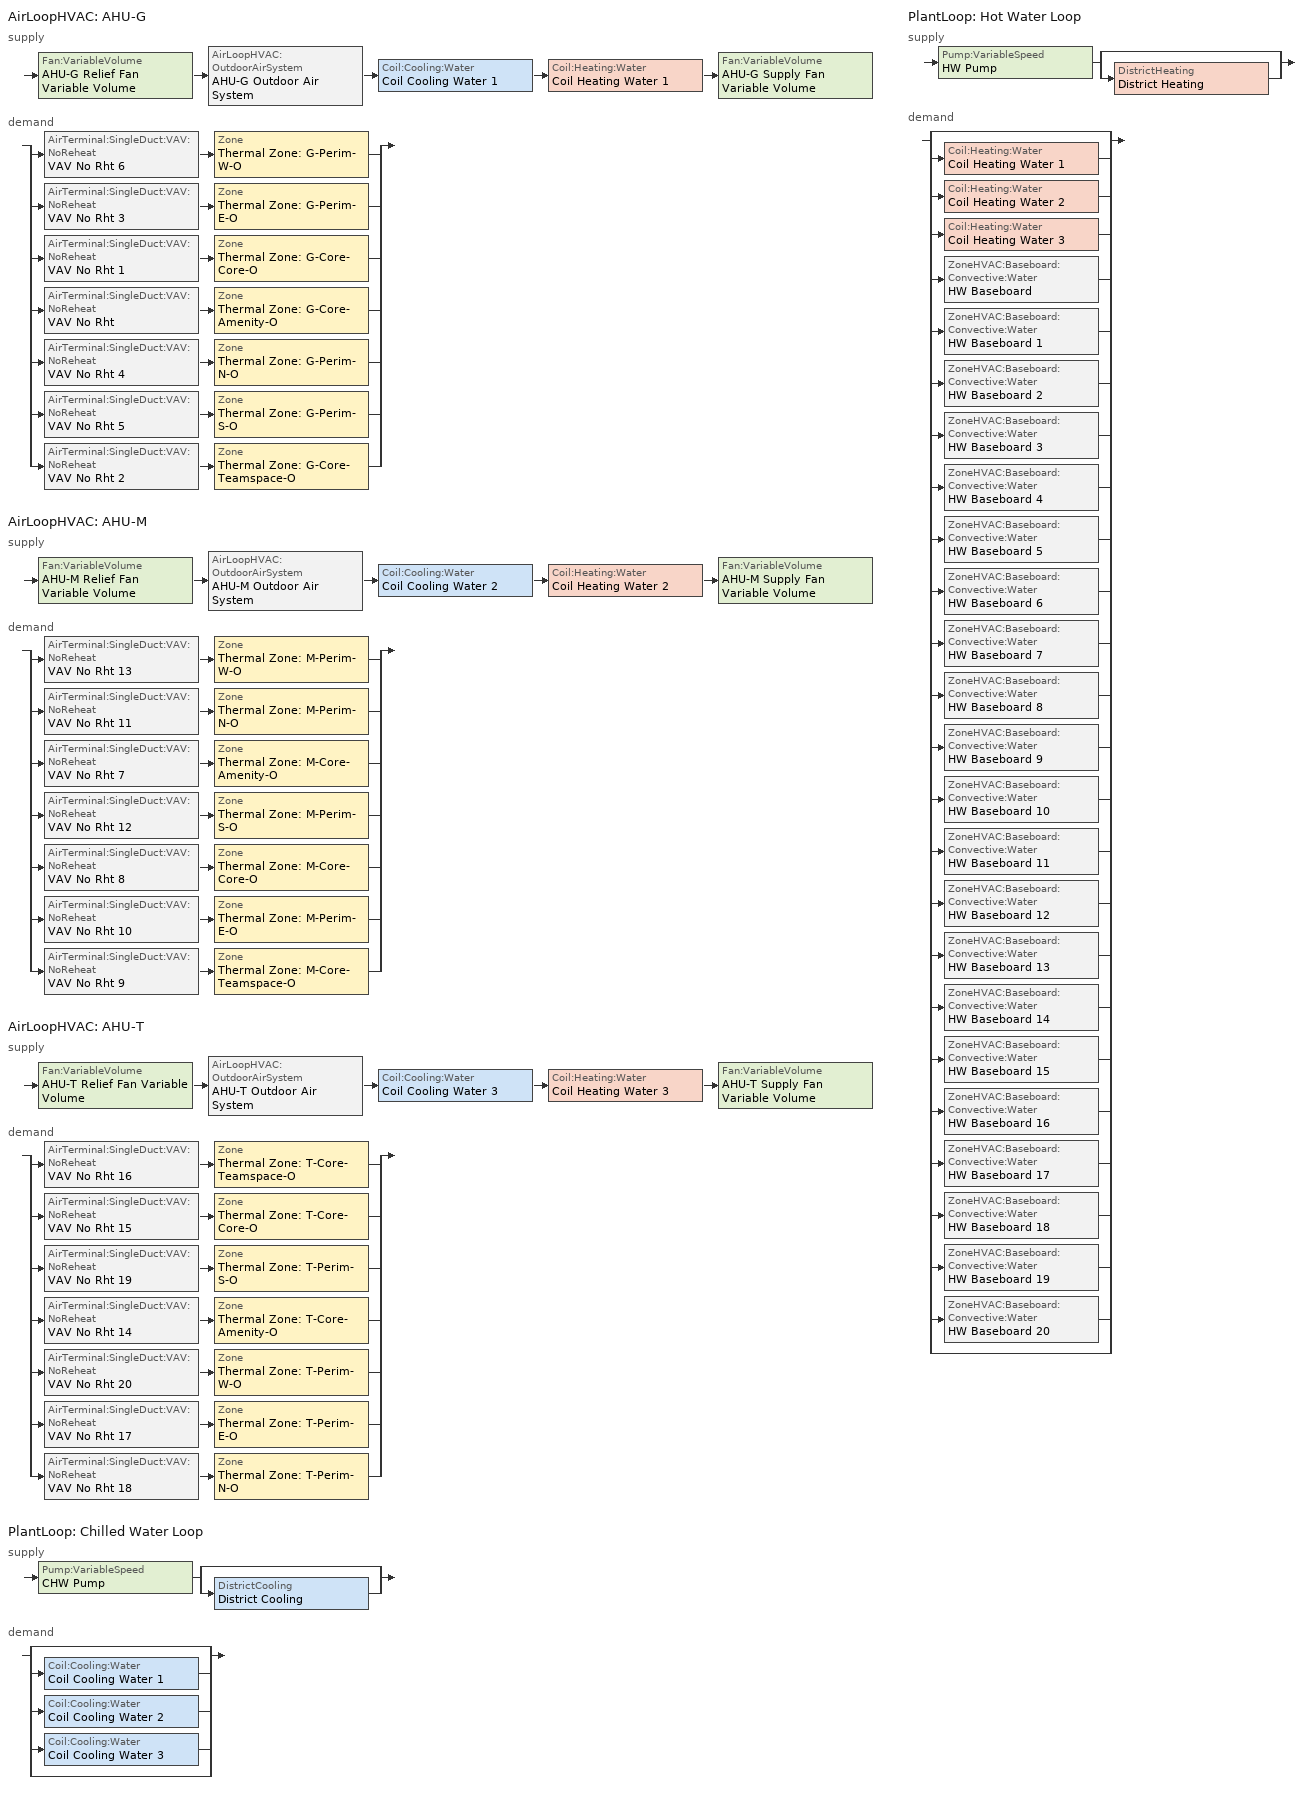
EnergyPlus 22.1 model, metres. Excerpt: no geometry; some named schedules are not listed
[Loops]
AirLoopHVAC 'AHU-G'
 supply: Fan:VariableVolume 'AHU-G Relief Fan Variable Volume' > AirLoopHVAC:OutdoorAirSystem 'AHU-G Outdoor Air System' > Coil:Cooling:Water 'Coil Cooling Water 1' > Coil:Heating:Water 'Coil Heating Water 1' > Fan:VariableVolume 'AHU-G Supply Fan Variable Volume'
 demand: split
  | AirTerminal:SingleDuct:VAV:NoReheat 'VAV No Rht 6' > Zone 'Thermal Zone: G-Perim-W-O'
  | AirTerminal:SingleDuct:VAV:NoReheat 'VAV No Rht 3' > Zone 'Thermal Zone: G-Perim-E-O'
  | AirTerminal:SingleDuct:VAV:NoReheat 'VAV No Rht 1' > Zone 'Thermal Zone: G-Core-Core-O'
  | AirTerminal:SingleDuct:VAV:NoReheat 'VAV No Rht' > Zone 'Thermal Zone: G-Core-Amenity-O'
  | AirTerminal:SingleDuct:VAV:NoReheat 'VAV No Rht 4' > Zone 'Thermal Zone: G-Perim-N-O'
  | AirTerminal:SingleDuct:VAV:NoReheat 'VAV No Rht 5' > Zone 'Thermal Zone: G-Perim-S-O'
  | AirTerminal:SingleDuct:VAV:NoReheat 'VAV No Rht 2' > Zone 'Thermal Zone: G-Core-Teamspace-O'
AirLoopHVAC 'AHU-M'
 supply: Fan:VariableVolume 'AHU-M Relief Fan Variable Volume' > AirLoopHVAC:OutdoorAirSystem 'AHU-M Outdoor Air System' > Coil:Cooling:Water 'Coil Cooling Water 2' > Coil:Heating:Water 'Coil Heating Water 2' > Fan:VariableVolume 'AHU-M Supply Fan Variable Volume'
 demand: split
  | AirTerminal:SingleDuct:VAV:NoReheat 'VAV No Rht 13' > Zone 'Thermal Zone: M-Perim-W-O'
  | AirTerminal:SingleDuct:VAV:NoReheat 'VAV No Rht 11' > Zone 'Thermal Zone: M-Perim-N-O'
  | AirTerminal:SingleDuct:VAV:NoReheat 'VAV No Rht 7' > Zone 'Thermal Zone: M-Core-Amenity-O'
  | AirTerminal:SingleDuct:VAV:NoReheat 'VAV No Rht 12' > Zone 'Thermal Zone: M-Perim-S-O'
  | AirTerminal:SingleDuct:VAV:NoReheat 'VAV No Rht 8' > Zone 'Thermal Zone: M-Core-Core-O'
  | AirTerminal:SingleDuct:VAV:NoReheat 'VAV No Rht 10' > Zone 'Thermal Zone: M-Perim-E-O'
  | AirTerminal:SingleDuct:VAV:NoReheat 'VAV No Rht 9' > Zone 'Thermal Zone: M-Core-Teamspace-O'
AirLoopHVAC 'AHU-T'
 supply: Fan:VariableVolume 'AHU-T Relief Fan Variable Volume' > AirLoopHVAC:OutdoorAirSystem 'AHU-T Outdoor Air System' > Coil:Cooling:Water 'Coil Cooling Water 3' > Coil:Heating:Water 'Coil Heating Water 3' > Fan:VariableVolume 'AHU-T Supply Fan Variable Volume'
 demand: split
  | AirTerminal:SingleDuct:VAV:NoReheat 'VAV No Rht 16' > Zone 'Thermal Zone: T-Core-Teamspace-O'
  | AirTerminal:SingleDuct:VAV:NoReheat 'VAV No Rht 15' > Zone 'Thermal Zone: T-Core-Core-O'
  | AirTerminal:SingleDuct:VAV:NoReheat 'VAV No Rht 19' > Zone 'Thermal Zone: T-Perim-S-O'
  | AirTerminal:SingleDuct:VAV:NoReheat 'VAV No Rht 14' > Zone 'Thermal Zone: T-Core-Amenity-O'
  | AirTerminal:SingleDuct:VAV:NoReheat 'VAV No Rht 20' > Zone 'Thermal Zone: T-Perim-W-O'
  | AirTerminal:SingleDuct:VAV:NoReheat 'VAV No Rht 17' > Zone 'Thermal Zone: T-Perim-E-O'
  | AirTerminal:SingleDuct:VAV:NoReheat 'VAV No Rht 18' > Zone 'Thermal Zone: T-Perim-N-O'
PlantLoop 'Chilled Water Loop'
 supply: Pump:VariableSpeed 'CHW Pump' > split
  | bypass
  | DistrictCooling 'District Cooling'
 demand: split
  | bypass
  | Coil:Cooling:Water 'Coil Cooling Water 1'
  | Coil:Cooling:Water 'Coil Cooling Water 2'
  | Coil:Cooling:Water 'Coil Cooling Water 3'
  | bypass
PlantLoop 'Hot Water Loop'
 supply: Pump:VariableSpeed 'HW Pump' > split
  | bypass
  | DistrictHeating 'District Heating'
 demand: split
  | bypass
  | Coil:Heating:Water 'Coil Heating Water 1'
  | Coil:Heating:Water 'Coil Heating Water 2'
  | Coil:Heating:Water 'Coil Heating Water 3'
  | ZoneHVAC:Baseboard:Convective:Water 'HW Baseboard'
  | ZoneHVAC:Baseboard:Convective:Water 'HW Baseboard 1'
  | ZoneHVAC:Baseboard:Convective:Water 'HW Baseboard 2'
  | ZoneHVAC:Baseboard:Convective:Water 'HW Baseboard 3'
  | ZoneHVAC:Baseboard:Convective:Water 'HW Baseboard 4'
  | ZoneHVAC:Baseboard:Convective:Water 'HW Baseboard 5'
  | ZoneHVAC:Baseboard:Convective:Water 'HW Baseboard 6'
  | ZoneHVAC:Baseboard:Convective:Water 'HW Baseboard 7'
  | ZoneHVAC:Baseboard:Convective:Water 'HW Baseboard 8'
  | ZoneHVAC:Baseboard:Convective:Water 'HW Baseboard 9'
  | ZoneHVAC:Baseboard:Convective:Water 'HW Baseboard 10'
  | ZoneHVAC:Baseboard:Convective:Water 'HW Baseboard 11'
  | ZoneHVAC:Baseboard:Convective:Water 'HW Baseboard 12'
  | ZoneHVAC:Baseboard:Convective:Water 'HW Baseboard 13'
  | ZoneHVAC:Baseboard:Convective:Water 'HW Baseboard 14'
  | ZoneHVAC:Baseboard:Convective:Water 'HW Baseboard 15'
  | ZoneHVAC:Baseboard:Convective:Water 'HW Baseboard 16'
  | ZoneHVAC:Baseboard:Convective:Water 'HW Baseboard 17'
  | ZoneHVAC:Baseboard:Convective:Water 'HW Baseboard 18'
  | ZoneHVAC:Baseboard:Convective:Water 'HW Baseboard 19'
  | ZoneHVAC:Baseboard:Convective:Water 'HW Baseboard 20'
  | bypass
[DesignSpecification:OutdoorAir] Outdoor Air Method=Sum; Outdoor Air Flow per Zone=0; Outdoor Air Flow Air Changes per Hour=0
Name | Outdoor Air Flow per Person | Outdoor Air Flow per Zone Floor Area
90.1-2010 - Office - BreakRoom Ventilation | 0.0424753 | 0.00036576
90.1-2010 - Office - Corridor Ventilation | 0 | 0.0008636
90.1-2010 - Office - OpenOffice Ventilation | 0.0377558 | 0
[Sizing:Zone] Zone Cooling Design Supply Air Temperature Input Method=SupplyAirTemperature; Zone Cooling Design Supply Air Temperature=16.6667; Zone Heating Design Supply Air Temperature Input Method=SupplyAirTemperature; Zone Heating Design Supply Air Temperature=35; Zone Heating Design Supply Air Temperature Difference=11.11; Zone Cooling Design Supply Air Humidity Ratio=0.0085; Zone Heating Design Supply Air Humidity Ratio=0.008; Cooling Design Air Flow Method=DesignDay; Cooling Design Air Flow Rate=0; Cooling Minimum Air Flow per Zone Floor Area=0.000762; Cooling Minimum Air Flow=0; Cooling Minimum Air Flow Fraction=0.25; Heating Design Air Flow Method=DesignDay; Heating Design Air Flow Rate=0; Heating Maximum Air Flow per Zone Floor Area=0.002032; Heating Maximum Air Flow=0.141576; Heating Maximum Air Flow Fraction=0.3; Account for Dedicated Outdoor Air System=Yes; Dedicated Outdoor Air System Control Strategy=ColdSupplyAir; Dedicated Outdoor Air Low Setpoint Temperature for Design=Autosize; Dedicated Outdoor Air High Setpoint Temperature for Design=Autosize
Name | Zone Cooling Design Supply Air Temperature Difference | Design Specification Outdoor Air Object
Thermal Zone: G-Core-Amenity-O; Thermal Zone: M-Core-Amenity-O | 11.11 | 90.1-2010 - Office - BreakRoom Ventilation
Thermal Zone: G-Core-Core-O; Thermal Zone: M-Core-Core-O; Thermal Zone: T-Core-Core-O | 11.11 | 90.1-2010 - Office - Corridor Ventilation
Thermal Zone: G-Core-Teamspace-O; Thermal Zone: G-Perim-E-O; Thermal Zone: G-Perim-N-O; Thermal Zone: G-Perim-S-O; Thermal Zone: G-Perim-W-O; Thermal Zone: M-Core-Teamspace-O; Thermal Zone: M-Perim-E-O; Thermal Zone: M-Perim-N-O; Thermal Zone: M-Perim-S-O; Thermal Zone: M-Perim-W-O; Thermal Zone: T-Core-Teamspace-O; Thermal Zone: T-Perim-E-O; Thermal Zone: T-Perim-N-O; Thermal Zone: T-Perim-S-O; Thermal Zone: T-Perim-W-O | 11.11 | 90.1-2010 - Office - OpenOffice Ventilation
Thermal Zone: T-Core-Amenity-O | 7.22222 | 90.1-2010 - Office - BreakRoom Ventilation
[Sizing:System] Type of Load to Size On=Total; Design Outdoor Air Flow Rate=Autosize; Central Heating Maximum System Air Flow Ratio=0.3; Preheat Design Temperature=7; Preheat Design Humidity Ratio=0.008; Precool Design Temperature=12.8; Precool Design Humidity Ratio=0.008; Central Cooling Design Supply Air Temperature=16.7; Central Heating Design Supply Air Temperature=21.1; Type of Zone Sum to Use=NonCoincident; 100 Outdoor Air in Cooling=Yes; 100 Outdoor Air in Heating=Yes; Central Cooling Design Supply Air Humidity Ratio=0.0085; Central Heating Design Supply Air Humidity Ratio=0.008; Cooling Supply Air Flow Rate Method=DesignDay; Cooling Supply Air Flow Rate=0; Cooling Supply Air Flow Rate Per Floor Area=0.00996765; Cooling Fraction of Autosized Cooling Supply Air Flow Rate=1; Cooling Supply Air Flow Rate Per Unit Cooling Capacity=3.94755e-05; Heating Supply Air Flow Rate Method=DesignDay; Heating Supply Air Flow Rate=0; Heating Supply Air Flow Rate Per Floor Area=0.00996765; Heating Fraction of Autosized Heating Supply Air Flow Rate=1; Heating Fraction of Autosized Cooling Supply Air Flow Rate=1; Heating Supply Air Flow Rate Per Unit Heating Capacity=3.15882e-05; System Outdoor Air Method=ZoneSum; Zone Maximum Outdoor Air Fraction=1; Cooling Design Capacity Method=CoolingDesignCapacity; Cooling Design Capacity=Autosize; Cooling Design Capacity Per Floor Area=234.7; Fraction of Autosized Cooling Design Capacity=1; Heating Design Capacity Method=HeatingDesignCapacity; Heating Design Capacity=Autosize; Heating Design Capacity Per Floor Area=157; Fraction of Autosized Heating Design Capacity=1; Central Cooling Capacity Control Method=OnOff; Occupant Diversity=Autosize
AHU-G; AHU-M; AHU-T
[Sizing:Plant] Sizing Option=Coincident; Zone Timesteps in Averaging Window=1
Name | Loop Type | Design Loop Exit Temperature | Loop Design Temperature Difference | Coincident Sizing Factor Mode
Chilled Water Loop | Cooling | 12.7778 | 2.77778 | GlobalCoolingSizingFactor
Hot Water Loop | Heating | 48.8889 | 11 | GlobalHeatingSizingFactor
[ZoneControl:Thermostat] Temperature Difference Between Cutout And Setpoint=0
Name | Zone or ZoneList | Control Type Schedule | Control 1
Thermal Zone: G-Core-Amenity-O Thermostat | Thermal Zone: G-Core-Amenity-O | Thermal Zone: G-Core-Amenity-O Thermostat Schedule | Thermal Zone: G-Core-Amenity-O Thermostat
Thermal Zone: G-Core-Core-O Thermostat | Thermal Zone: G-Core-Core-O | Thermal Zone: G-Core-Core-O Thermostat Schedule | Thermal Zone: G-Core-Core-O Thermostat
Thermal Zone: G-Core-Teamspace-O Thermostat | Thermal Zone: G-Core-Teamspace-O | Thermal Zone: G-Core-Teamspace-O Thermostat Schedule | Thermal Zone: G-Core-Teamspace-O Thermostat
Thermal Zone: G-Perim-E-O Thermostat | Thermal Zone: G-Perim-E-O | Thermal Zone: G-Perim-E-O Thermostat Schedule | Thermal Zone: G-Perim-E-O Thermostat
Thermal Zone: G-Perim-N-O Thermostat | Thermal Zone: G-Perim-N-O | Thermal Zone: G-Perim-N-O Thermostat Schedule | Thermal Zone: G-Perim-N-O Thermostat
Thermal Zone: G-Perim-S-O Thermostat | Thermal Zone: G-Perim-S-O | Thermal Zone: G-Perim-S-O Thermostat Schedule | Thermal Zone: G-Perim-S-O Thermostat
Thermal Zone: G-Perim-W-O Thermostat | Thermal Zone: G-Perim-W-O | Thermal Zone: G-Perim-W-O Thermostat Schedule | Thermal Zone: G-Perim-W-O Thermostat
Thermal Zone: M-Core-Amenity-O Thermostat | Thermal Zone: M-Core-Amenity-O | Thermal Zone: M-Core-Amenity-O Thermostat Schedule | Thermal Zone: M-Core-Amenity-O Thermostat
Thermal Zone: M-Core-Core-O Thermostat | Thermal Zone: M-Core-Core-O | Thermal Zone: M-Core-Core-O Thermostat Schedule | Thermal Zone: M-Core-Core-O Thermostat
Thermal Zone: M-Core-Teamspace-O Thermostat | Thermal Zone: M-Core-Teamspace-O | Thermal Zone: M-Core-Teamspace-O Thermostat Schedule | Thermal Zone: M-Core-Teamspace-O Thermostat
Thermal Zone: M-Perim-E-O Thermostat | Thermal Zone: M-Perim-E-O | Thermal Zone: M-Perim-E-O Thermostat Schedule | Thermal Zone: M-Perim-E-O Thermostat
Thermal Zone: M-Perim-N-O Thermostat | Thermal Zone: M-Perim-N-O | Thermal Zone: M-Perim-N-O Thermostat Schedule | Thermal Zone: M-Perim-N-O Thermostat
Thermal Zone: M-Perim-S-O Thermostat | Thermal Zone: M-Perim-S-O | Thermal Zone: M-Perim-S-O Thermostat Schedule | Thermal Zone: M-Perim-S-O Thermostat
Thermal Zone: M-Perim-W-O Thermostat | Thermal Zone: M-Perim-W-O | Thermal Zone: M-Perim-W-O Thermostat Schedule | Thermal Zone: M-Perim-W-O Thermostat
Thermal Zone: T-Core-Amenity-O Thermostat | Thermal Zone: T-Core-Amenity-O | Thermal Zone: T-Core-Amenity-O Thermostat Schedule | Thermal Zone: T-Core-Amenity-O Thermostat
Thermal Zone: T-Core-Core-O Thermostat | Thermal Zone: T-Core-Core-O | Thermal Zone: T-Core-Core-O Thermostat Schedule | Thermal Zone: T-Core-Core-O Thermostat
Thermal Zone: T-Core-Teamspace-O Thermostat | Thermal Zone: T-Core-Teamspace-O | Thermal Zone: T-Core-Teamspace-O Thermostat Schedule | Thermal Zone: T-Core-Teamspace-O Thermostat
Thermal Zone: T-Perim-E-O Thermostat | Thermal Zone: T-Perim-E-O | Thermal Zone: T-Perim-E-O Thermostat Schedule | Thermal Zone: T-Perim-E-O Thermostat
Thermal Zone: T-Perim-N-O Thermostat | Thermal Zone: T-Perim-N-O | Thermal Zone: T-Perim-N-O Thermostat Schedule | Thermal Zone: T-Perim-N-O Thermostat
Thermal Zone: T-Perim-S-O Thermostat | Thermal Zone: T-Perim-S-O | Thermal Zone: T-Perim-S-O Thermostat Schedule | Thermal Zone: T-Perim-S-O Thermostat
Thermal Zone: T-Perim-W-O Thermostat | Thermal Zone: T-Perim-W-O | Thermal Zone: T-Perim-W-O Thermostat Schedule | Thermal Zone: T-Perim-W-O Thermostat
[ThermostatSetpoint:DualSetpoint] Heating Setpoint Temperature Schedule=Medium Office HtgSetp; Cooling Setpoint Temperature Schedule=Medium Office ClgSetp
Thermal Zone: G-Core-Amenity-O Thermostat; Thermal Zone: G-Core-Core-O Thermostat; Thermal Zone: G-Core-Teamspace-O Thermostat; Thermal Zone: G-Perim-E-O Thermostat; Thermal Zone: G-Perim-N-O Thermostat; Thermal Zone: G-Perim-S-O Thermostat; Thermal Zone: G-Perim-W-O Thermostat; Thermal Zone: M-Core-Amenity-O Thermostat; Thermal Zone: M-Core-Core-O Thermostat; Thermal Zone: M-Core-Teamspace-O Thermostat; Thermal Zone: M-Perim-E-O Thermostat; Thermal Zone: M-Perim-N-O Thermostat; Thermal Zone: M-Perim-S-O Thermostat; Thermal Zone: M-Perim-W-O Thermostat; Thermal Zone: T-Core-Amenity-O Thermostat; Thermal Zone: T-Core-Core-O Thermostat; Thermal Zone: T-Core-Teamspace-O Thermostat; Thermal Zone: T-Perim-E-O Thermostat; Thermal Zone: T-Perim-N-O Thermostat; Thermal Zone: T-Perim-S-O Thermostat; Thermal Zone: T-Perim-W-O Thermostat
[ZoneHVAC:Baseboard:Convective:Water] Availability Schedule=Always On Discrete hvac_library; Heating Design Capacity Method=HeatingDesignCapacity; Heating Design Capacity=Autosize; Heating Design Capacity Per Floor Area=0; Fraction of Autosized Heating Design Capacity=0.8; UFactor Times Area Value=Autosize; Maximum Water Flow Rate=Autosize; Convergence Tolerance=0.001
HW Baseboard; HW Baseboard 20; HW Baseboard 3; HW Baseboard 9; HW Baseboard 10; HW Baseboard 18; HW Baseboard 19; HW Baseboard 8; HW Baseboard 11; HW Baseboard 1; HW Baseboard 7; HW Baseboard 4; HW Baseboard 2; HW Baseboard 5; HW Baseboard 15; HW Baseboard 14; HW Baseboard 12; HW Baseboard 6; HW Baseboard 17; HW Baseboard 16; HW Baseboard 13
[AirTerminal:SingleDuct:VAV:NoReheat] Availability Schedule=Always On Discrete hvac_library; Maximum Air Flow Rate=Autosize; Zone Minimum Air Flow Input Method=Constant; Constant Minimum Air Flow Fraction=0.3; Fixed Minimum Air Flow Rate=Autosize
Name | Design Specification Outdoor Air Object
VAV No Rht; VAV No Rht 7; VAV No Rht 14 | 90.1-2010 - Office - BreakRoom Ventilation
VAV No Rht 1; VAV No Rht 8; VAV No Rht 15 | 90.1-2010 - Office - Corridor Ventilation
VAV No Rht 2; VAV No Rht 3; VAV No Rht 4; VAV No Rht 5; VAV No Rht 6; VAV No Rht 9; VAV No Rht 10; VAV No Rht 11; VAV No Rht 12; VAV No Rht 13; VAV No Rht 16; VAV No Rht 17; VAV No Rht 18; VAV No Rht 19; VAV No Rht 20 | 90.1-2010 - Office - OpenOffice Ventilation
[Zone equipment]
Thermal Zone: G-Core-Amenity-O: VAV No Rht, HW Baseboard
Thermal Zone: G-Core-Core-O: VAV No Rht 1, HW Baseboard 20
Thermal Zone: G-Core-Teamspace-O: VAV No Rht 2, HW Baseboard 3
Thermal Zone: G-Perim-E-O: VAV No Rht 3, HW Baseboard 9
Thermal Zone: G-Perim-N-O: VAV No Rht 4, HW Baseboard 10
Thermal Zone: G-Perim-S-O: VAV No Rht 5, HW Baseboard 18
Thermal Zone: G-Perim-W-O: VAV No Rht 6, HW Baseboard 19
Thermal Zone: M-Core-Amenity-O: VAV No Rht 7, HW Baseboard 8
Thermal Zone: M-Core-Core-O: VAV No Rht 8, HW Baseboard 11
Thermal Zone: M-Core-Teamspace-O: VAV No Rht 9, HW Baseboard 1
Thermal Zone: M-Perim-E-O: VAV No Rht 10, HW Baseboard 7
Thermal Zone: M-Perim-N-O: VAV No Rht 11, HW Baseboard 4
Thermal Zone: M-Perim-S-O: VAV No Rht 12, HW Baseboard 2
Thermal Zone: M-Perim-W-O: VAV No Rht 13, HW Baseboard 5
Thermal Zone: T-Core-Amenity-O: VAV No Rht 14, HW Baseboard 15
Thermal Zone: T-Core-Core-O: VAV No Rht 15, HW Baseboard 14
Thermal Zone: T-Core-Teamspace-O: VAV No Rht 16, HW Baseboard 12
Thermal Zone: T-Perim-E-O: VAV No Rht 17, HW Baseboard 6
Thermal Zone: T-Perim-N-O: VAV No Rht 18, HW Baseboard 17
Thermal Zone: T-Perim-S-O: VAV No Rht 19, HW Baseboard 16
Thermal Zone: T-Perim-W-O: VAV No Rht 20, HW Baseboard 13
[Fan:VariableVolume] Availability Schedule=Ventilation Schedule; Fan Total Efficiency=0.69; Maximum Flow Rate=AutoSize; Fan Power Minimum Flow Rate Input Method=Fraction; Fan Power Minimum Air Flow Rate=0; Motor Efficiency=0.9; Motor In Airstream Fraction=1; Fan Power Coefficient 1=0.0407599; Fan Power Coefficient 2=0.088045; Fan Power Coefficient 3=-0.0729261; Fan Power Coefficient 4=0.94374; Fan Power Coefficient 5=0; EndUse Subcategory=General
Name | Pressure Rise | Fan Power Minimum Flow Fraction
AHU-G Relief Fan Variable Volume; AHU-M Relief Fan Variable Volume | 747.267 | 0.3
AHU-G Supply Fan Variable Volume; AHU-M Supply Fan Variable Volume; AHU-T Supply Fan Variable Volume | 871.811 | 0.3
AHU-T Relief Fan Variable Volume | 747.267 | 0
[Coil:Cooling:Water] Availability Schedule=Always On Discrete; Design Water Flow Rate=Autosize; Design Air Flow Rate=Autosize; Design Inlet Water Temperature=12.7778; Design Inlet Air Temperature=36.1111; Design Outlet Air Temperature=15.5556; Design Inlet Air Humidity Ratio=Autosize; Design Outlet Air Humidity Ratio=Autosize; Type of Analysis=SimpleAnalysis; Heat Exchanger Configuration=CrossFlow
Coil Cooling Water 1; Coil Cooling Water 2; Coil Cooling Water 3
[Coil:Heating:Water] Availability Schedule=Always On Discrete; UFactor Times Area Value=Autosize; Maximum Water Flow Rate=Autosize; Performance Input Method=UFactorTimesAreaAndDesignWaterFlowRate; Rated Capacity=Autosize; Rated Inlet Water Temperature=48.8889; Rated Inlet Air Temperature=16.6; Rated Outlet Water Temperature=40.5556; Rated Outlet Air Temperature=32.2; Rated Ratio for Air and Water Convection=0.5
Coil Heating Water 1; Coil Heating Water 2; Coil Heating Water 3
[HeatExchanger:AirToAir:SensibleAndLatent] Availability Schedule=Always On Discrete; Nominal Supply Air Flow Rate=Autosize; Sensible Effectiveness at 100 Heating Air Flow=0.7; Latent Effectiveness at 100 Heating Air Flow=0.63; Sensible Effectiveness at 75 Heating Air Flow=0.7; Latent Effectiveness at 75 Heating Air Flow=0.63; Sensible Effectiveness at 100 Cooling Air Flow=0.7; Latent Effectiveness at 100 Cooling Air Flow=0.63; Sensible Effectiveness at 75 Cooling Air Flow=0.7; Latent Effectiveness at 75 Cooling Air Flow=0.63; Nominal Electric Power=0; Supply Air Outlet Temperature Control=Yes; Heat Exchanger Type=Rotary; Frost Control Type=None; Economizer Lockout=Yes
Name | Threshold Temperature | Initial Defrost Time Fraction | Rate of Defrost Time Fraction Increase
AHU-G ERV | -6.66667 | 0 | 0
AHU-M ERV; AHU-T ERV | -12.2 | 0.167 | 0.024
[Controller:WaterCoil] Control Variable=Temperature; Actuator Variable=Flow; Controller Convergence Tolerance=Autosize; Maximum Actuated Flow=Autosize; Minimum Actuated Flow=0
Name | Action
Controller Water Coil 2; Controller Water Coil 4; Controller Water Coil 6 | Reverse
Controller Water Coil 1; Controller Water Coil 3; Controller Water Coil 5 | Normal
[Controller:OutdoorAir] Minimum Outdoor Air Flow Rate=Autosize; Maximum Outdoor Air Flow Rate=Autosize; Economizer Control Type=FixedDryBulb; Economizer Control Action Type=MinimumFlowWithBypass; Economizer Maximum Limit DryBulb Temperature=21.1111; Lockout Type=LockoutWithHeating; Minimum Limit Type=FixedMinimum; Minimum Fraction of Outdoor Air Schedule=Ventilation Schedule; High Humidity Control=No; Control High Indoor Humidity Based on Outdoor Humidity Ratio=Yes; Heat Recovery Bypass Control Type=BypassWhenOAFlowGreaterThanMinimum
Name | Mechanical Ventilation Controller
AHU-G Controller Outdoor Air | Controller Mechanical Ventilation 1
AHU-M Controller Outdoor Air | Controller Mechanical Ventilation 2
AHU-T Controller Outdoor Air | Controller Mechanical Ventilation 3
[Controller:MechanicalVentilation] Availability Schedule=Always On Discrete; Demand Controlled Ventilation=No; System Outdoor Air Method=ZoneSum; Design Specification Outdoor Air Object Name 1=90.1-2010 - Office - BreakRoom Ventilation; Design Specification Outdoor Air Object Name 2=90.1-2010 - Office - Corridor Ventilation; Design Specification Outdoor Air Object Name 3=90.1-2010 - Office - OpenOffice Ventilation; Design Specification Outdoor Air Object Name 4=90.1-2010 - Office - OpenOffice Ventilation; Design Specification Outdoor Air Object Name 5=90.1-2010 - Office - OpenOffice Ventilation; Design Specification Outdoor Air Object Name 6=90.1-2010 - Office - OpenOffice Ventilation; Design Specification Outdoor Air Object Name 7=90.1-2010 - Office - OpenOffice Ventilation
Name | Zone or ZoneList 1 | Zone or ZoneList 2 | Zone or ZoneList 3 | Zone or ZoneList 4 | Zone or ZoneList 5 | Zone or ZoneList 6 | Zone or ZoneList 7
Controller Mechanical Ventilation 1 | Thermal Zone: G-Core-Amenity-O | Thermal Zone: G-Core-Core-O | Thermal Zone: G-Core-Teamspace-O | Thermal Zone: G-Perim-E-O | Thermal Zone: G-Perim-N-O | Thermal Zone: G-Perim-S-O | Thermal Zone: G-Perim-W-O
Controller Mechanical Ventilation 2 | Thermal Zone: M-Core-Amenity-O | Thermal Zone: M-Core-Core-O | Thermal Zone: M-Core-Teamspace-O | Thermal Zone: M-Perim-E-O | Thermal Zone: M-Perim-N-O | Thermal Zone: M-Perim-S-O | Thermal Zone: M-Perim-W-O
Controller Mechanical Ventilation 3 | Thermal Zone: T-Core-Amenity-O | Thermal Zone: T-Core-Core-O | Thermal Zone: T-Core-Teamspace-O | Thermal Zone: T-Perim-E-O | Thermal Zone: T-Perim-N-O | Thermal Zone: T-Perim-S-O | Thermal Zone: T-Perim-W-O
[AirLoopHVAC] Design Supply Air Flow Rate=AutoSize; Design Return Air Flow Fraction of Supply Air Flow=1
AHU-G; AHU-M; AHU-T
[Pump:VariableSpeed] Design Maximum Flow Rate=Autosize; Design Pump Head=272005; Design Power Consumption=Autosize; Motor Efficiency=0.9; Fraction of Motor Inefficiencies to Fluid Stream=0; Coefficient 1 of the Part Load Performance Curve=0; Coefficient 2 of the Part Load Performance Curve=1; Coefficient 3 of the Part Load Performance Curve=0; Coefficient 4 of the Part Load Performance Curve=0; Design Minimum Flow Rate=0; Pump Control Type=Intermittent; Skin Loss Radiative Fraction=0.5; Design Power Sizing Method=PowerPerFlow; Design Electric Power per Unit Flow Rate=348701.1; Design Shaft Power per Unit Flow Rate per Unit Head=1.28205; Design Minimum Flow Rate Fraction=0.3; EndUse Subcategory=General
CHW Pump; HW Pump
[DistrictCooling]
District Cooling: Nominal Capacity=Autosize
[DistrictHeating]
District Heating: Nominal Capacity=Autosize
[PlantLoop] Fluid Type=Water; Maximum Loop Flow Rate=Autosize; Minimum Loop Flow Rate=0; Plant Loop Volume=Autocalculate; Load Distribution Scheme=Optimal; Plant Loop Demand Calculation Scheme=SingleSetpoint; Common Pipe Simulation=None
Name | Plant Equipment Operation Scheme | Maximum Loop Temperature | Minimum Loop Temperature
Chilled Water Loop | Chilled Water Loop Operation Schemes | 98 | 1
Hot Water Loop | Hot Water Loop Operation Schemes | 100 | 10
[PlantEquipmentList]
Chilled Water Loop Cooling Equipment List: District Cooling
Hot Water Loop Heating Equipment List: District Heating
[PlantEquipmentOperation:CoolingLoad]
Chilled Water Loop Cooling Operation Scheme: Load Range 1 Lower Limit=0; Load Range 1 Upper Limit=1000000000; Range 1 Equipment List=Chilled Water Loop Cooling Equipment List
[PlantEquipmentOperation:HeatingLoad]
Hot Water Loop Heating Operation Scheme: Load Range 1 Lower Limit=0; Load Range 1 Upper Limit=1000000000; Range 1 Equipment List=Hot Water Loop Heating Equipment List
[PlantEquipmentOperationSchemes] Control Scheme 1 Schedule=Always On Discrete
Name | Control Scheme 1
Chilled Water Loop Operation Schemes | Chilled Water Loop Cooling Operation Scheme
Hot Water Loop Operation Schemes | Hot Water Loop Heating Operation Scheme
[SetpointManager:Scheduled] Control Variable=Temperature
Name | Schedule | Setpoint Node or NodeList
Setpoint Manager Scheduled 2 | CHW-Loop-Temp-Schedule | CHW Supply
Setpoint Manager Scheduled 1 | HW-Loop-Temp-Schedule | HW Supply
[SetpointManager:MixedAir] Control Variable=Temperature
Name | Setpoint Node or NodeList
Node 90 OS Default SPM; Node 91 OS Default SPM; Node 92 OS Default SPM
AHU-G ERV Supply Node OS Default SPM | AHU-G ERV Supply Node
AHU-G Mixed Air Node OS Default SPM | AHU-G Mixed Air Node
AHU-G Post Cooling Coil Node OS Default SPM | AHU-G Post Cooling Coil Node
AHU-M ERV Supply Node OS Default SPM | AHU-M ERV Supply Node
AHU-M Mixed Air Node OS Default SPM | AHU-M Mixed Air Node
AHU-M Post Cooling Coil Node OS Default SPM | AHU-M Post Cooling Coil Node
AHU-T ERV Supply Node OS Default SPM | AHU-T ERV Supply Node
AHU-T Mixed Air Node OS Default SPM | AHU-T Mixed Air Node
AHU-T Post Cooling Coil Node OS Default SPM | AHU-T Post Cooling Coil Node
[Schedule:Day:Interval]
Medium Office HtgSetp Rule 1 Day Schedule; Medium Office HtgSetp Summer Design Day: No, 24:00, 15.6
Medium Office HtgSetp Default Schedule: No, 06:00, 15.6, 22:00, 21, 24:00, 15.6
Medium Office HtgSetp Rule 2 Day Schedule: No, 06:00, 15.6, 18:00, 21, 24:00, 15.6
Medium Office HtgSetp Winter Design Day: No, 24:00, 21
Medium Office ClgSetp Rule 1 Day Schedule; Medium Office ClgSetp Winter Design Day: No, 24:00, 26.7
Medium Office ClgSetp Default Schedule; Medium Office ClgSetp Summer Design Day: No, 06:00, 26.7, 22:00, 24, 24:00, 26.7
Medium Office ClgSetp Rule 2 Day Schedule: No, 06:00, 26.7, 18:00, 24, 24:00, 26.7
CW-Loop-Temp-Schedule All Days: No, 24:00, 12.7778
HW-Loop-Temp-Schedule All Days: No, 24:00, 48.8889
Ventilation Schedule Sat: No, 08:00, 0, 17:00, 1, 24:00, 0
Ventilation Schedule Summer Design Day; Ventilation Schedule Winter Design Day: No, 24:00, 1
Ventilation Schedule Sunday: No, 24:00, 0
Ventilation Schedule Weekday: No, 06:00, 0, 21:00, 1, 24:00, 0
[Schedule:Week:Daily]
Medium Office HtgSetp Week Rule - Jan1-Dec31: Medium Office HtgSetp Rule 1 Day Schedule, Medium Office HtgSetp Default Schedule, Medium Office HtgSetp Default Schedule, Medium Office HtgSetp Default Schedule, Medium Office HtgSetp Default Schedule, Medium Office HtgSetp Default Schedule, Medium Office HtgSetp Rule 2 Day Schedule, Medium Office HtgSetp Default Schedule, Medium Office HtgSetp Summer Design Day, Medium Office HtgSetp Winter Design Day, Medium Office HtgSetp Default Schedule, Medium Office HtgSetp Default Schedule
Medium Office ClgSetp Week Rule - Jan1-Dec31: Medium Office ClgSetp Rule 1 Day Schedule, Medium Office ClgSetp Default Schedule, Medium Office ClgSetp Default Schedule, Medium Office ClgSetp Default Schedule, Medium Office ClgSetp Default Schedule, Medium Office ClgSetp Default Schedule, Medium Office ClgSetp Rule 2 Day Schedule, Medium Office ClgSetp Default Schedule, Medium Office ClgSetp Summer Design Day, Medium Office ClgSetp Winter Design Day, Medium Office ClgSetp Default Schedule, Medium Office ClgSetp Default Schedule
CHW-Loop-Temp-Schedule Week Rule - Jan1-Dec31: CW-Loop-Temp-Schedule All Days, CW-Loop-Temp-Schedule All Days, CW-Loop-Temp-Schedule All Days, CW-Loop-Temp-Schedule All Days, CW-Loop-Temp-Schedule All Days, CW-Loop-Temp-Schedule All Days, CW-Loop-Temp-Schedule All Days, CW-Loop-Temp-Schedule All Days, CW-Loop-Temp-Schedule All Days, CW-Loop-Temp-Schedule All Days, CW-Loop-Temp-Schedule All Days, CW-Loop-Temp-Schedule All Days
HW-Loop-Temp-Schedule Week Rule - Jan1-Dec31: HW-Loop-Temp-Schedule All Days, HW-Loop-Temp-Schedule All Days, HW-Loop-Temp-Schedule All Days, HW-Loop-Temp-Schedule All Days, HW-Loop-Temp-Schedule All Days, HW-Loop-Temp-Schedule All Days, HW-Loop-Temp-Schedule All Days, HW-Loop-Temp-Schedule All Days, HW-Loop-Temp-Schedule All Days, HW-Loop-Temp-Schedule All Days, HW-Loop-Temp-Schedule All Days, HW-Loop-Temp-Schedule All Days
Ventilation Schedule Week Rule - Jan1-Dec31: Ventilation Schedule Sunday, Ventilation Schedule Weekday, Ventilation Schedule Weekday, Ventilation Schedule Weekday, Ventilation Schedule Weekday, Ventilation Schedule Weekday, Ventilation Schedule Sat, Ventilation Schedule Weekday, Ventilation Schedule Summer Design Day, Ventilation Schedule Winter Design Day, Ventilation Schedule Weekday, Ventilation Schedule Weekday
[Schedule:Year]
Medium Office HtgSetp: Medium Office HtgSetp Week Rule - Jan1-Dec31, 1, 1, 12, 31
Medium Office ClgSetp: Medium Office ClgSetp Week Rule - Jan1-Dec31, 1, 1, 12, 31
CHW-Loop-Temp-Schedule: CHW-Loop-Temp-Schedule Week Rule - Jan1-Dec31, 1, 1, 12, 31
HW-Loop-Temp-Schedule: HW-Loop-Temp-Schedule Week Rule - Jan1-Dec31, 1, 1, 12, 31
Ventilation Schedule: Ventilation Schedule Week Rule - Jan1-Dec31, 1, 1, 12, 31
[Schedule:Compact]
Thermal Zone: G-Core-Amenity-O Thermostat Schedule; Thermal Zone: G-Core-Core-O Thermostat Schedule; Thermal Zone: G-Core-Teamspace-O Thermostat Schedule; Thermal Zone: G-Perim-E-O Thermostat Schedule; Thermal Zone: G-Perim-N-O Thermostat Schedule; Thermal Zone: G-Perim-S-O Thermostat Schedule; Thermal Zone: G-Perim-W-O Thermostat Schedule; Thermal Zone: M-Core-Amenity-O Thermostat Schedule; Thermal Zone: M-Core-Core-O Thermostat Schedule; Thermal Zone: M-Core-Teamspace-O Thermostat Schedule; Thermal Zone: M-Perim-E-O Thermostat Schedule; Thermal Zone: M-Perim-N-O Thermostat Schedule; Thermal Zone: M-Perim-S-O Thermostat Schedule; Thermal Zone: M-Perim-W-O Thermostat Schedule; Thermal Zone: T-Core-Amenity-O Thermostat Schedule; Thermal Zone: T-Core-Core-O Thermostat Schedule; Thermal Zone: T-Core-Teamspace-O Thermostat Schedule; Thermal Zone: T-Perim-E-O Thermostat Schedule; Thermal Zone: T-Perim-N-O Thermostat Schedule; Thermal Zone: T-Perim-S-O Thermostat Schedule; Thermal Zone: T-Perim-W-O Thermostat Schedule: Through: 12/31, For: AllDays, Until: 24:00, 4
[Schedule:Constant] Hourly Value=1
Always On Discrete hvac_library; Always On Discrete
